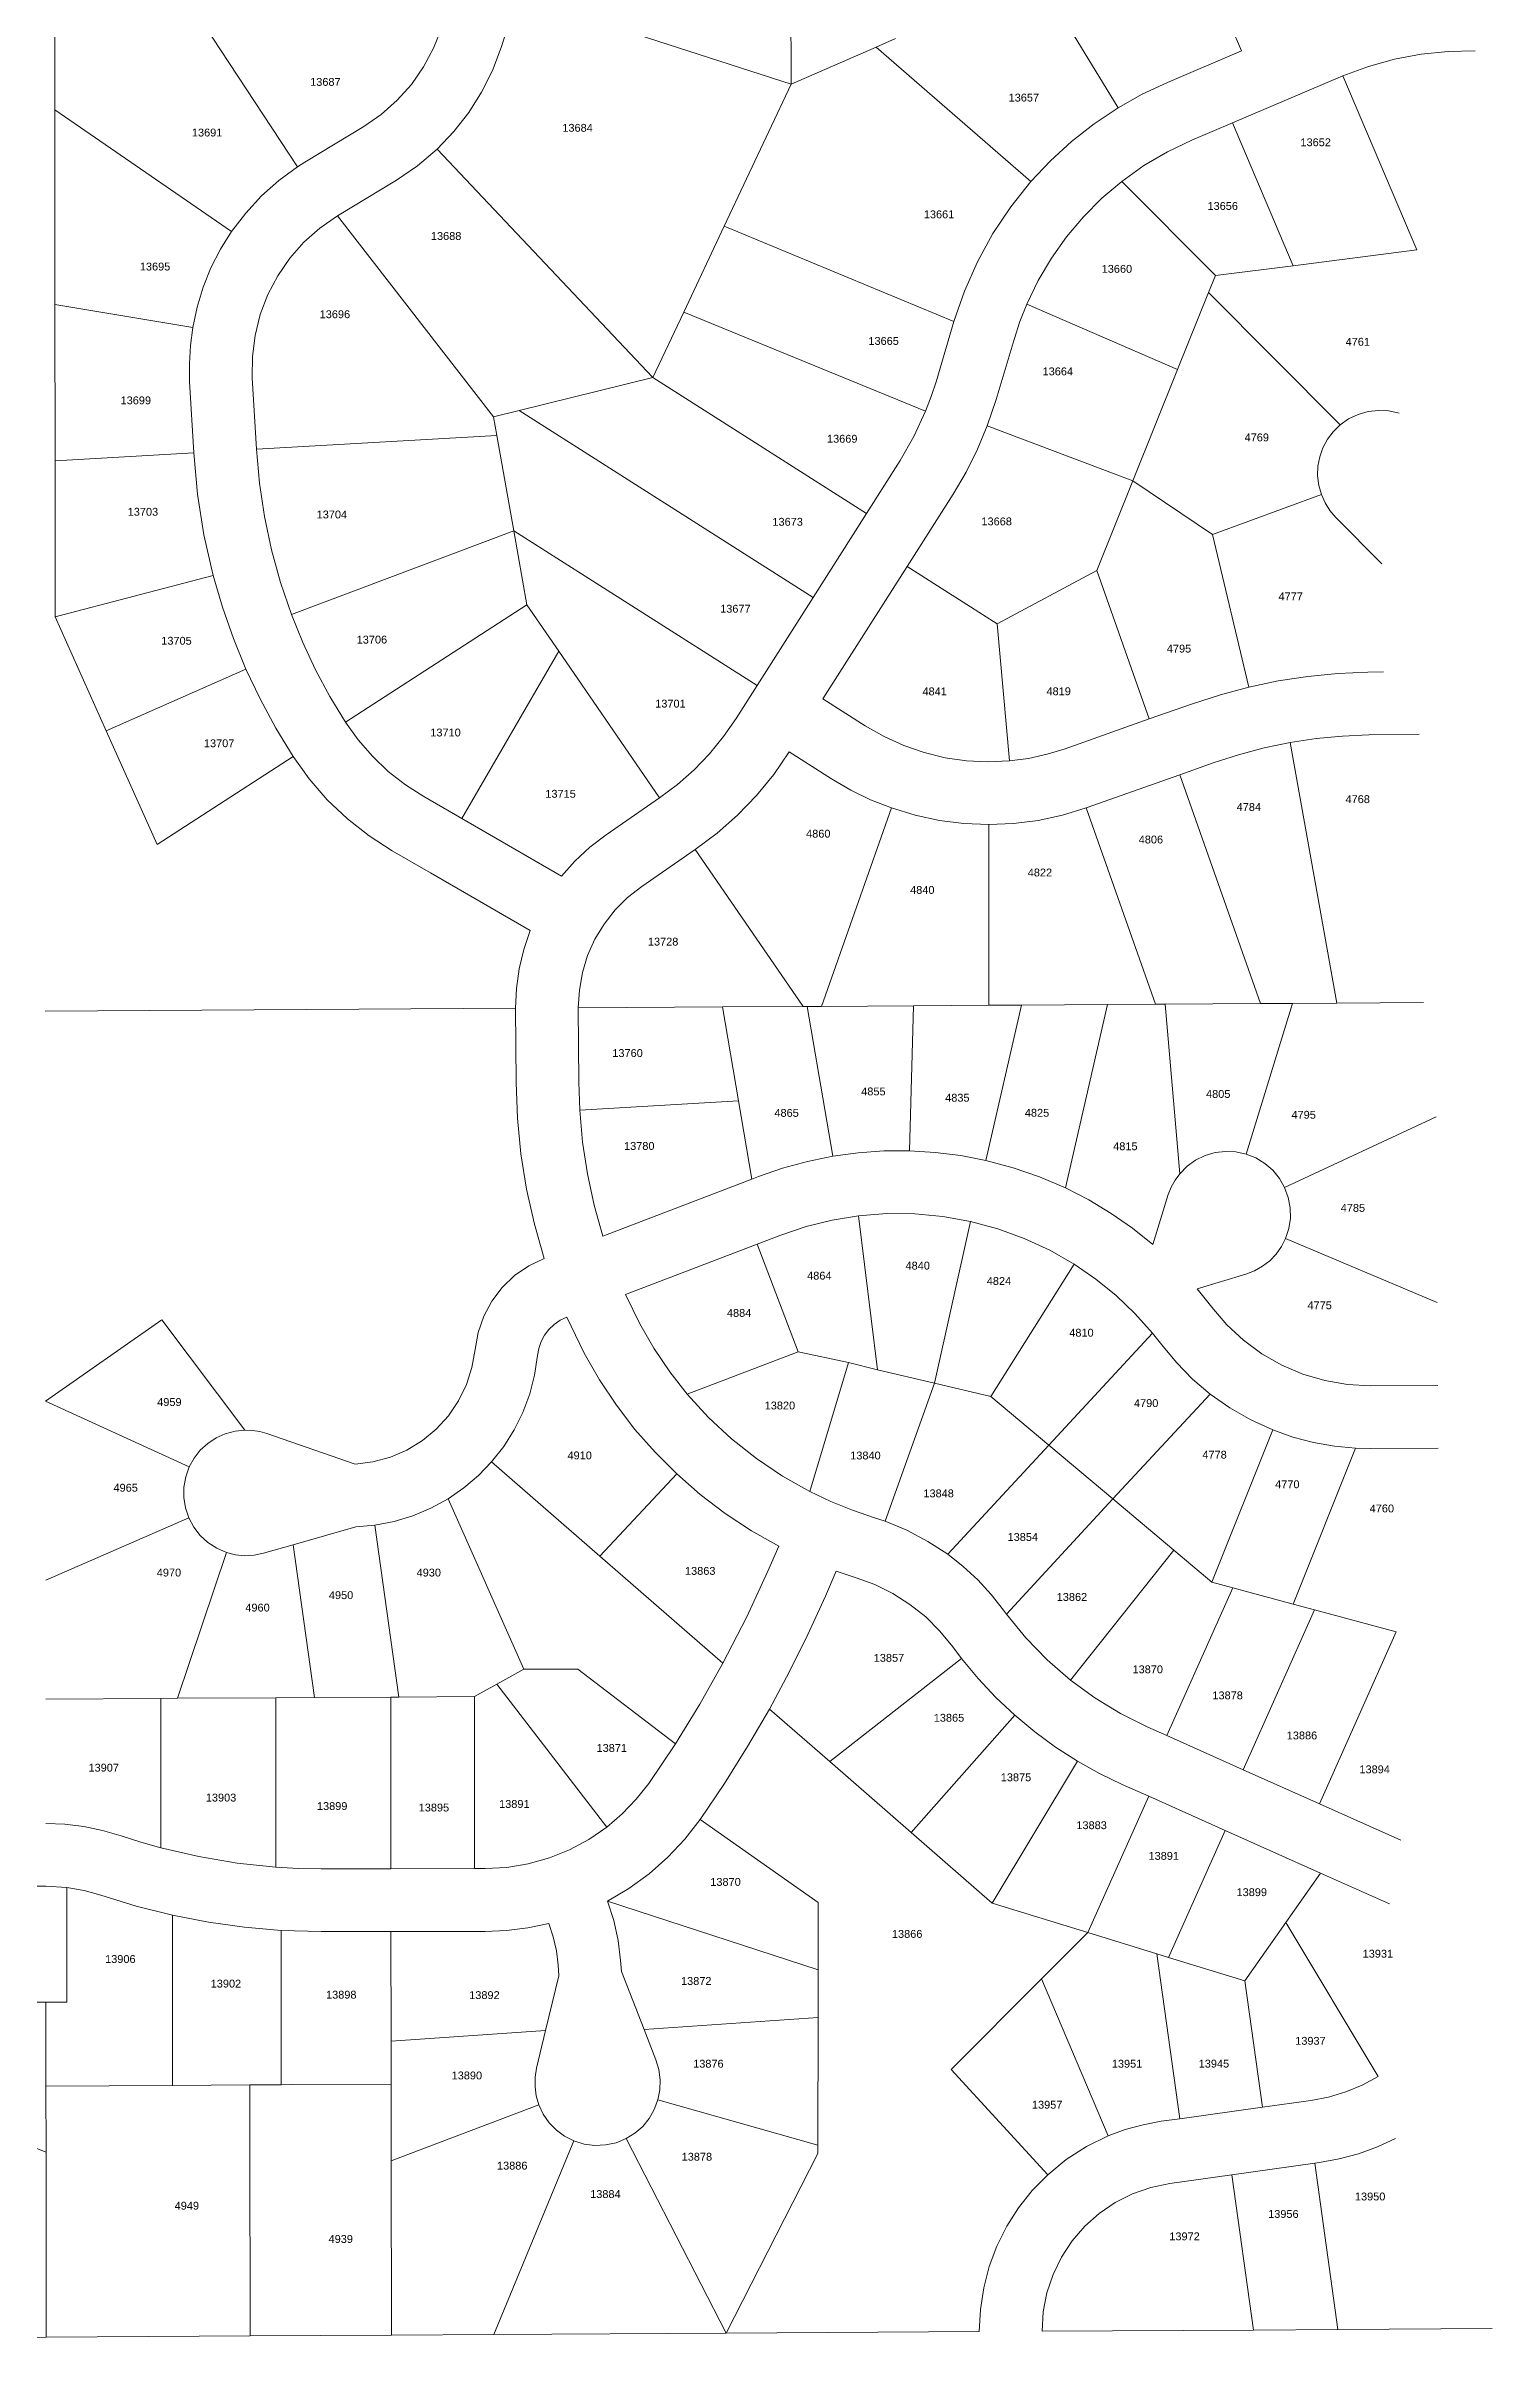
# Model space of a CAD drawing. Header units: feet. Extents: x 865220 to 2843432, y -2240498 to 970288.
# Drawn here: x 2841184 to 2842567, y 965873 to 968064 of the extents above; entities that cross this region are included whole.
import ezdxf
from ezdxf.enums import TextEntityAlignment as Align

# ---------------------------------------------------------------- set-up
doc = ezdxf.new("R2010")
doc.units = ezdxf.units.FT
doc.header["$LTSCALE"] = 0.015
doc.header["$MEASUREMENT"] = 0
doc.layers.add('Dakota County Addresses', color=7, linetype='Continuous')
doc.layers.add('Dakota County Parcels', color=7, linetype='Continuous')
doc.styles.add('Dimensions 100', font='arial.ttf')

# ---------------------------------------------------------------- blocks, each defined once
blk = doc.blocks.new('ACMAP_ANN_TEMPLATE_Dakota County Addresses')
at = {"layer": 'Dakota County Addresses', "style": 'Dimensions 100'}
blk.add_attdef('DakotaCountyAddress', text='', height=50, dxfattribs=at).set_placement((0, 0), align=Align.CENTER)

msp = doc.modelspace()

# ---------------------------------------------------------------- linework, layer by layer
at = {"layer": 'Dakota County Parcels', "lineweight": 5, "ltscale": 100}
for p, q in [((2841897, 968027.2), (2841895.4, 968273.3)), ((2841258.4, 968201.4), (2841424.8, 967948.2)), ((2841192.6, 968002.9), (2841192.5, 968152.7)), ((2842132.8, 968130.2), (2842209.6, 968004.8)), ((2841619.4, 968062.2), (2841635.4, 968111.7)), ((2841635.4, 968111.7), (2841897, 968027.2)), ((2841897, 968027.2), (2841978.2, 968062.7)), ((2841978.2, 968062.7), (2841996.7, 968070.8)), ((2841978.2, 968062.7), (2842126, 967934.1)), ((2842317.8, 968082.2), (2842327.5, 968059.1)), ((2842256.7, 968029), (2842327.5, 968059.1)), ((2841832.9, 967891.6), (2841897, 968027.2)), ((2842318.8, 967990.2), (2842424.6, 968035.2)), ((2842424.6, 968035.2), (2842495.3, 967868.9)), ((2841192.6, 968002.9), (2841361.7, 967886.5)), ((2841192.8, 967816.8), (2841192.6, 968002.9)), ((2841431.7, 967952.6), (2841488.2, 967986.8)), ((2842280.1, 967973.8), (2842318.8, 967990.2)), ((2842318.8, 967990.2), (2842377, 967853.5)), ((2841558.2, 967965.2), (2841764.5, 967746.8)), ((2841431.7, 967952.6), (2841424.8, 967948.2)), ((2841462.9, 967901.3), (2841519.3, 967935.5)), ((2842213.1, 967934.3), (2842302.6, 967844.3)), ((2841462.9, 967901.3), (2841612.3, 967709.3)), ((2841794.1, 967809.5), (2841832.9, 967891.6)), ((2841832.9, 967891.6), (2842052.5, 967800.4)), ((2842377, 967853.5), (2842495.3, 967868.9)), ((2842296, 967828), (2842302.6, 967844.3)), ((2842302.6, 967844.3), (2842377, 967853.5)), ((2842266.5, 967754.5), (2842296, 967828)), ((2842296, 967828), (2842421.9, 967701.5)), ((2841192.9, 967667.3), (2841192.8, 967816.8)), ((2841192.8, 967816.8), (2841324.5, 967794.6)), ((2841764.5, 967746.8), (2841794.1, 967809.5)), ((2841794.1, 967809.5), (2842025.4, 967714.6)), ((2842035.4, 967742.9), (2842052.5, 967800.4)), ((2842122.3, 967817), (2842266.5, 967754.5)), ((2842092.9, 967725.8), (2842110, 967783.3)), ((2841325.6, 967674.9), (2841321.6, 967743.2)), ((2841385.4, 967678.3), (2841381.5, 967746.6)), ((2841636.8, 967715.4), (2841764.5, 967746.8)), ((2841764.5, 967746.8), (2841968.8, 967616.9)), ((2842223.7, 967648), (2842266.5, 967754.5)), ((2841612.3, 967709.3), (2841636.8, 967715.4)), ((2841636.8, 967715.4), (2841917.9, 967536.7)), ((2842084.4, 967700.8), (2842092.9, 967725.8)), ((2841385.4, 967678.3), (2841615.4, 967691.5)), ((2841615.4, 967691.5), (2841612.3, 967709.3)), ((2841631.6, 967600.2), (2841615.4, 967691.5)), ((2842084.4, 967700.8), (2842223.7, 967648)), ((2841192.9, 967667.3), (2841325.6, 967674.9)), ((2841193, 967518.1), (2841192.9, 967667.3)), ((2841968.8, 967616.9), (2842001, 967667.6)), ((2842189.3, 967562.3), (2842223.7, 967648)), ((2842223.7, 967648), (2842299.9, 967596.9)), ((2842007.7, 967566.2), (2842051.7, 967635.4)), ((2842299.9, 967596.9), (2842404, 967634.9)), ((2841917.9, 967536.7), (2841968.8, 967616.9)), ((2842461.8, 967568.9), (2842417.7, 967613.2)), ((2841418.9, 967520.2), (2841631.6, 967600.2)), ((2841644.1, 967529.6), (2841631.6, 967600.2)), ((2841631.6, 967600.2), (2841864.3, 967452.4)), ((2842299.9, 967596.9), (2842334.6, 967451)), ((2841927.2, 967439.6), (2842007.7, 967566.2)), ((2842007.7, 967566.2), (2842093.8, 967511.5)), ((2842093.8, 967511.5), (2842189.3, 967562.3)), ((2842189.3, 967562.3), (2842239.4, 967420.5)), ((2841193, 967518.1), (2841344.1, 967557.7)), ((2841864.3, 967452.4), (2841917.9, 967536.7)), ((2841193, 967518.1), (2841241.8, 967409.2)), ((2841470.8, 967417.3), (2841644.1, 967529.6)), ((2841674.6, 967485.3), (2841644.1, 967529.6)), ((2842093.8, 967511.5), (2842105.7, 967380.4)), ((2841582, 967325.2), (2841674.6, 967485.3)), ((2841674.6, 967485.3), (2841771.1, 967345.1)), ((2841241.8, 967409.2), (2841375.4, 967468.2)), ((2841844.4, 967421.1), (2841864.3, 967452.4)), ((2842448.5, 967465.3), (2842463.5, 967465.5)), ((2841927.2, 967439.6), (2841967.7, 967413.8)), ((2842239.4, 967420.5), (2842280.6, 967435.1)), ((2841241.8, 967409.2), (2841290.4, 967300.4)), ((2842159, 967392.1), (2842239.4, 967420.5)), ((2842449.5, 967405.3), (2842497.4, 967406.1)), ((2841290.4, 967300.4), (2841420.5, 967384.7)), ((2841895.1, 967389), (2841935.6, 967363.2)), ((2842374, 967397.9), (2842418.8, 967148.9)), ((2842179, 967335.5), (2842268.6, 967367.2)), ((2842268.6, 967367.2), (2842300.6, 967378.5)), ((2842268.6, 967367.2), (2842345.8, 967148.4)), ((2841545.5, 967346.3), (2841582, 967325.2)), ((2841719.9, 967309.8), (2841771.1, 967345.1)), ((2841582, 967325.2), (2841677.2, 967270.1)), ((2841925.8, 967145.8), (2841992.7, 967335.5)), ((2842085.9, 967146.8), (2842085.8, 967319.5)), ((2842179, 967335.5), (2842245.3, 967147.8)), ((2841753.9, 967260.4), (2841805.1, 967295.7)), ((2841805.1, 967295.7), (2841908.4, 967145.7)), ((2841515.4, 967294.4), (2841551.9, 967273.3)), ((2841551.9, 967273.3), (2841647.1, 967218.2)), ((2841183.4, 967141.1), (2841633.3, 967143.9)), ((2841633.8, 967072.9), (2841633.3, 967143.9)), ((2841693.3, 967144.3), (2841831.1, 967145.2)), ((2841693.8, 967073.3), (2841693.3, 967144.3)), ((2841831.1, 967145.2), (2841908.4, 967145.7)), ((2841831.1, 967145.2), (2841846.4, 967055.6)), ((2841908.4, 967145.7), (2841912.2, 967145.7)), ((2841912.2, 967145.7), (2841925.8, 967145.8)), ((2841912.2, 967145.7), (2841936.6, 967002.5)), ((2841925.8, 967145.8), (2842014, 967146.3)), ((2842010.1, 967007.7), (2842014, 967146.3)), ((2842014, 967146.3), (2842085.9, 967146.8)), ((2842083.2, 966998.4), (2842117.2, 967147)), ((2842085.9, 967146.8), (2842117.2, 967147)), ((2842117.2, 967147), (2842199.4, 967147.5)), ((2842159.2, 966972.2), (2842199.4, 967147.5)), ((2842199.4, 967147.5), (2842245.3, 967147.8)), ((2842245.3, 967147.8), (2842254.5, 967147.9)), ((2842254.5, 967147.9), (2842345.8, 967148.4)), ((2842254.5, 967147.9), (2842268.5, 966985.8)), ((2842332.1, 967004.6), (2842376.2, 967148.6)), ((2842345.8, 967148.4), (2842376.2, 967148.6)), ((2842376.2, 967148.6), (2842418.8, 967148.9)), ((2842418.8, 967148.9), (2842501.7, 967149.4)), ((2841693.8, 967073.3), (2841694.7, 967046.5)), ((2841694.7, 967046.5), (2841846.4, 967055.6)), ((2841846.4, 967055.6), (2841859.1, 966980.7)), ((2842368.8, 966972.6), (2842513.7, 967040.3)), ((2841716.9, 966926.2), (2841859.1, 966980.7)), ((2841859.1, 966980.7), (2841865.5, 966983.1)), ((2841961.4, 966945.6), (2841979.4, 966798.2)), ((2842242.9, 966918.2), (2842257.4, 966965.8)), ((2841864.4, 966918.4), (2841886.9, 966927.1)), ((2842033.8, 966785.6), (2842068.5, 966940.2)), ((2842369.7, 966923.9), (2842514.8, 966862.6)), ((2841738.3, 966870.2), (2841864.4, 966918.4)), ((2841903.7, 966815.7), (2841864.4, 966918.4)), ((2842087.9, 966773), (2842167.6, 966899.3)), ((2842285.3, 966875.7), (2842331.8, 966889.8)), ((2841738.3, 966870.2), (2841752, 966842.4)), ((2842299.2, 966858.3), (2842285.3, 966875.7)), ((2841183.7, 966768.4), (2841295.1, 966846.2)), ((2841295.1, 966846.2), (2841374.5, 966740.6)), ((2841682.2, 966848.7), (2841699, 966814.2)), ((2841797.5, 966775.1), (2841903.7, 966815.7)), ((2841903.7, 966815.7), (2841951.8, 966805.3)), ((2842143.3, 966726.4), (2842242.4, 966833.4)), ((2842251.3, 966822.2), (2842242.4, 966833.4)), ((2841914.8, 966682), (2841951.8, 966805.3)), ((2841951.8, 966805.3), (2841979.4, 966798.2)), ((2841979.4, 966798.2), (2842033.8, 966785.6)), ((2841986.7, 966653.6), (2842033.8, 966785.6)), ((2842033.8, 966785.6), (2842087.9, 966773)), ((2842087.9, 966773), (2842143.3, 966726.4)), ((2842204.6, 966674.9), (2842297.5, 966775.2)), ((2842450.9, 966783.1), (2842515.2, 966783.5)), ((2841183.7, 966768.4), (2841321.2, 966705.6)), ((2841395.4, 966737.4), (2841479.8, 966708.2)), ((2842046.6, 966622), (2842143.3, 966726.4)), ((2842143.3, 966726.4), (2842204.6, 966674.9)), ((2842299.3, 966595.3), (2842357.5, 966740.9)), ((2841610.4, 966710.4), (2841713.9, 966620.2)), ((2842377.1, 966574.4), (2842436.7, 966723.5)), ((2842436.7, 966723.5), (2842451.3, 966723.1)), ((2842451.3, 966723.1), (2842515.5, 966723.6)), ((2841713.9, 966620.2), (2841787.4, 966698.8)), ((2841568.7, 966675), (2841641.1, 966512.2)), ((2842102.8, 966564.9), (2842204.6, 966674.9)), ((2842204.6, 966674.9), (2842262.9, 966626)), ((2841183.9, 966597.4), (2841320.7, 966656.8)), ((2841420.5, 966631.1), (2841480.5, 966648.2)), ((2841480.5, 966648.2), (2841498.7, 966649.8)), ((2841498.7, 966649.8), (2841521.6, 966485.6)), ((2841986.7, 966653.6), (2841976.5, 966657)), ((2841309.9, 966484.4), (2841356.7, 966623.8)), ((2841392.3, 966623), (2841420.5, 966631.1)), ((2841420.5, 966631.1), (2841440.9, 966485.2)), ((2841713.9, 966620.2), (2841831.6, 966517.8)), ((2841874.6, 966606), (2841885, 966629.9)), ((2842163.9, 966501.8), (2842262.9, 966626)), ((2842262.9, 966626), (2842299.3, 966595.3)), ((2841929.6, 966582.1), (2841940, 966605.9)), ((2841940, 966605.9), (2841958.9, 966599.6)), ((2842299.3, 966595.3), (2842319.2, 966590)), ((2842256.1, 966448.7), (2842319.2, 966590)), ((2842319.2, 966590), (2842377.1, 966574.4)), ((2842377.1, 966574.4), (2842397.4, 966568.9)), ((2842100, 966568.7), (2842102.8, 966564.9)), ((2842329.2, 966416.1), (2842397.4, 966568.9)), ((2842397.4, 966568.9), (2842475.6, 966547.9)), ((2842051.4, 966533.5), (2842059.8, 966522.3)), ((2842402.2, 966383.5), (2842475.6, 966547.9)), ((2841615.5, 966498), (2841641.1, 966512.2)), ((2841641.1, 966512.2), (2841692.9, 966512.1)), ((2841692.9, 966512.1), (2841786.1, 966440.9)), ((2841933.7, 966423.9), (2842059.8, 966522.3)), ((2841309.9, 966484.4), (2841403.9, 966484.9)), ((2841403.9, 966484.9), (2841440.9, 966485.2)), ((2841404, 966323), (2841403.9, 966484.9)), ((2841440.9, 966485.2), (2841513.9, 966485.6)), ((2841514.1, 966321.5), (2841513.9, 966485.6)), ((2841513.9, 966485.6), (2841521.6, 966485.6)), ((2841521.6, 966485.6), (2841593.9, 966486.1)), ((2841593.9, 966486.1), (2841615.5, 966498)), ((2841594.1, 966321.6), (2841593.9, 966486.1)), ((2841615.5, 966498), (2841720.5, 966361.2)), ((2841184, 966483.6), (2841293.9, 966484.3)), ((2841293.9, 966484.3), (2841309.9, 966484.4)), ((2841294, 966341.4), (2841293.9, 966484.3)), ((2841876, 966474.1), (2841933.7, 966423.9)), ((2842011.6, 966356), (2842110.7, 966468.2)), ((2841760.6, 966403), (2841786.1, 966440.9)), ((2842237.9, 966456.8), (2842256.1, 966448.7)), ((2842256.1, 966448.7), (2842329.2, 966416.1)), ((2841933.7, 966423.9), (2842011.6, 966356)), ((2842089.2, 966288.4), (2842170.6, 966424.3)), ((2842213.5, 966402), (2842238.9, 966390.7)), ((2842329.2, 966416.1), (2842402.2, 966383.5)), ((2842180.7, 966260.4), (2842238.9, 966390.7)), ((2842238.9, 966390.7), (2842311.9, 966358.1)), ((2842402.2, 966383.5), (2842479.8, 966348.8)), ((2841922.7, 966289.3), (2841809.7, 966368.6)), ((2842011.6, 966356), (2842089.2, 966288.4)), ((2842257.7, 966236.7), (2842311.9, 966358.1)), ((2842311.9, 966358.1), (2842403.2, 966317.3)), ((2841447.3, 966321.4), (2841514.1, 966321.5)), ((2841514.1, 966321.5), (2841594.1, 966321.6)), ((2841594.1, 966321.6), (2841604.1, 966321.6)), ((2842370, 966270), (2842403.2, 966317.3)), ((2842403.2, 966317.3), (2842469.1, 966287.9)), ((2841155.3, 966304.8), (2841184.1, 966304.9)), ((2841184.1, 966304.9), (2841204.1, 966303.6)), ((2841204.1, 966303.6), (2841204.2, 966193.9)), ((2841721.2, 966290.6), (2841922.6, 966224.9)), ((2841922.6, 966224.9), (2841922.7, 966289.3)), ((2842089.2, 966288.4), (2842180.7, 966260.4)), ((2841305.2, 966114.4), (2841305.1, 966277)), ((2842330.9, 966214.3), (2842370, 966270)), ((2842370, 966270), (2842458.3, 966122.7)), ((2841409.1, 966262.5), (2841447.3, 966261.4)), ((2841409.2, 966115), (2841409.1, 966262.5)), ((2841447.3, 966261.4), (2841514.1, 966261.5)), ((2841514.1, 966261.5), (2841604.2, 966261.6)), ((2841514.2, 966156.5), (2841514.1, 966261.5)), ((2842136.4, 966216.1), (2842180.7, 966260.4)), ((2842180.7, 966260.4), (2842246.5, 966240.2)), ((2841673.9, 966229.5), (2841674.6, 966219.2)), ((2841733.8, 966233.6), (2841734.5, 966223.3)), ((2841734.5, 966223.3), (2841756.2, 966167.9)), ((2841922.6, 966179.3), (2841922.6, 966224.9)), ((2842246.5, 966240.2), (2842268.5, 966082.5)), ((2842246.5, 966240.2), (2842257.7, 966236.7)), ((2842257.7, 966236.7), (2842330.9, 966214.3)), ((2841662, 966166.7), (2841674.6, 966219.2)), ((2842049.8, 966129.7), (2842136.4, 966216.1)), ((2842136.4, 966216.1), (2842199.9, 966066)), ((2842330.9, 966214.3), (2842347.8, 966093.6)), ((2841184.2, 966193.9), (2841204.2, 966193.9)), ((2841184.2, 966113.7), (2841184.2, 966193.9)), ((2841756.2, 966167.9), (2841922.6, 966179.3)), ((2841922.5, 966057.2), (2841922.6, 966179.3)), ((2841514.2, 966156.5), (2841662, 966166.7)), ((2841514.3, 966115.6), (2841514.2, 966156.5)), ((2841653.4, 966130.9), (2841662, 966166.7)), ((2841756.2, 966167.9), (2841767.6, 966138.8)), ((2841024.1, 966113.8), (2841184.3, 966050.6)), ((2841305.2, 966114.4), (2841184.2, 966113.7)), ((2841184.3, 966050.6), (2841184.2, 966113.7)), ((2841305.2, 966114.4), (2841379.2, 966114.8)), ((2841379.2, 966114.8), (2841409.2, 966115)), ((2841514.3, 966042.3), (2841514.3, 966115.6)), ((2842049.8, 966129.7), (2842142.2, 966028.9)), ((2841514.3, 966042.3), (2841655.6, 966095.7)), ((2841769.5, 966100.5), (2841922.5, 966057.2)), ((2842268.5, 966082.5), (2842347.8, 966093.6)), ((2842347.8, 966093.6), (2842393.9, 966100)), ((2842250.7, 966080), (2842268.5, 966082.5)), ((2841184.5, 965873.7), (2841184.3, 966050.6)), ((2841612.6, 965876.2), (2841688.9, 966061.4)), ((2841739.2, 966063.5), (2841834.7, 965877.5)), ((2841834.7, 965877.5), (2841922.5, 966049.4)), ((2841922.5, 966049.4), (2841922.5, 966057.2)), ((2841514.5, 965875.7), (2841514.3, 966042.3)), ((2842259, 966020.6), (2842318.4, 966028.9)), ((2842318.4, 966028.9), (2842397.7, 966040)), ((2842318.4, 966028.9), (2842339.1, 965880.5)), ((2842397.7, 966040), (2842402.2, 966040.6)), ((2842397.7, 966040), (2842419.8, 965881)), ((2841028.2, 965872.7), (2841184.5, 965873.7)), ((2841184.5, 965873.7), (2841379.4, 965874.9)), ((2841379.4, 965874.9), (2841514.5, 965875.7)), ((2841514.5, 965875.7), (2841612.6, 965876.2)), ((2841612.6, 965876.2), (2841834.7, 965877.5)), ((2841834.7, 965877.5), (2842076.8, 965879)), ((2842136.8, 965879.3), (2842339.1, 965880.5)), ((2842339.1, 965880.5), (2842419.8, 965881)), ((2842419.8, 965881), (2842567.3, 965881.9))]:
    msp.add_line(p, q, dxfattribs=at)
for points in [[(2841488.2, 967986.8), (2841504.9, 967998.4), (2841520.2, 968011.9), (2841533.7, 968027.1), (2841545.3, 968043.7), (2841554.9, 968061.7), (2841562.3, 968080.6)], [(2841558.2, 967965.2), (2841574.2, 967981.9), (2841588.5, 968000.2), (2841600.8, 968019.8), (2841611.2, 968040.5), (2841619.4, 968062.2)], [(2842551.1, 968059), (2842525.2, 968058.6), (2842499.4, 968056.1), (2842473.9, 968051.3), (2842448.9, 968044.3), (2842424.6, 968035.2)], [(2842256.7, 968029), (2842232.7, 968017.8), (2842209.6, 968004.8)], [(2842209.6, 968004.8), (2842186.7, 967989.5), (2842165.1, 967972.6), (2842144.8, 967954.1), (2842126, 967934.1)], [(2841519.3, 967935.5), (2841539.5, 967949.3), (2841558.2, 967965.2)], [(2842280.1, 967973.8), (2842256.7, 967962.6), (2842234.3, 967949.4), (2842213.1, 967934.3)], [(2841424.8, 967948.2), (2841406.8, 967935.1), (2841390.2, 967920.4), (2841375.2, 967904.1), (2841361.7, 967886.5)], [(2842126, 967934.1), (2842106.8, 967910), (2842089.8, 967884.5), (2842075, 967857.5), (2842062.5, 967829.5), (2842052.5, 967800.4)], [(2842213.1, 967934.3), (2842194.1, 967918.2), (2842176.4, 967900.5), (2842160.3, 967881.4), (2842145.9, 967861), (2842133.2, 967839.5), (2842122.3, 967817)], [(2841462.9, 967901.3), (2841446.1, 967889.7), (2841430.9, 967876.2), (2841417.3, 967860.9), (2841405.8, 967844.1), (2841396.3, 967826.1), (2841389, 967807), (2841384.1, 967787.2), (2841381.6, 967767), (2841381.5, 967746.6)], [(2841361.7, 967886.5), (2841351.1, 967869.5), (2841342, 967851.7), (2841334.5, 967833.2), (2841328.7, 967814.1), (2841324.5, 967794.6)], [(2842122.3, 967817), (2842115.6, 967800.3), (2842110, 967783.3)], [(2841324.5, 967794.6), (2841322.3, 967777.5), (2841321.3, 967760.4), (2841321.6, 967743.2)], [(2842025.4, 967714.6), (2842030.7, 967728.6), (2842035.4, 967742.9)], [(2842001, 967667.6), (2842014.3, 967690.5), (2842025.4, 967714.6)], [(2842478.3, 967712.7), (2842468.5, 967714.9), (2842458.6, 967715.4), (2842448.7, 967714.3), (2842439.1, 967711.6), (2842430, 967707.3), (2842421.9, 967701.5)], [(2842051.7, 967635.4), (2842064.1, 967656.4), (2842075, 967678.3), (2842084.4, 967700.8)], [(2842421.9, 967701.5), (2842415.3, 967695.1), (2842409.8, 967687.8), (2842405.4, 967679.7), (2842402.4, 967671), (2842400.7, 967662), (2842400.4, 967652.8), (2842401.5, 967643.7), (2842404, 967634.9)], [(2841325.6, 967674.9), (2841329.1, 967635.5), (2841335.3, 967596.4), (2841344.1, 967557.7)], [(2841385.4, 967678.3), (2841388.3, 967646), (2841393.1, 967613.9), (2841399.8, 967582.2), (2841408.4, 967550.9), (2841418.9, 967520.2)], [(2842404, 967634.9), (2842407.5, 967627), (2842412.1, 967619.8), (2842417.7, 967613.2)], [(2841344.1, 967557.7), (2841352.9, 967527.4), (2841363.4, 967497.5), (2841375.4, 967468.2)], [(2841418.9, 967520.2), (2841429.8, 967493.5), (2841442.1, 967467.4), (2841455.8, 967442), (2841470.8, 967417.3)], [(2841375.4, 967468.2), (2841388.9, 967439.6), (2841404, 967411.7), (2841420.5, 967384.7)], [(2842334.6, 967451), (2842307.4, 967443.7), (2842280.6, 967435.1)], [(2842448.5, 967465.3), (2842419.7, 967464), (2842391.1, 967461.2), (2842362.7, 967456.9), (2842334.6, 967451)], [(2841470.8, 967417.3), (2841482.9, 967400.4), (2841496.6, 967384.8), (2841511.6, 967370.4), (2841528, 967357.6), (2841545.5, 967346.3)], [(2841771.1, 967345.1), (2841788.1, 967357.9), (2841804.1, 967371.9), (2841818.8, 967387.2), (2841832.3, 967403.7), (2841844.4, 967421.1)], [(2841967.7, 967413.8), (2841985.7, 967403.6), (2842004.5, 967395.1), (2842024, 967388.4), (2842044, 967383.5), (2842064.5, 967380.6), (2842085.1, 967379.5), (2842105.7, 967380.4)], [(2842449.5, 967405.3), (2842424.2, 967404.2), (2842399, 967401.7), (2842374, 967397.9)], [(2841420.5, 967384.7), (2841435.9, 967363.2), (2841453.2, 967343.3), (2841472.4, 967325.1), (2841493.2, 967308.7), (2841515.4, 967294.4)], [(2841805.1, 967295.7), (2841826, 967311.3), (2841845.6, 967328.6), (2841863.7, 967347.4), (2841880.2, 967367.5), (2841895.1, 967389)], [(2842105.7, 967380.4), (2842123.8, 967382.8), (2842141.6, 967386.7), (2842159, 967392.1)], [(2842374, 967397.9), (2842349.2, 967392.8), (2842324.7, 967386.3), (2842300.6, 967378.5)], [(2841935.6, 967363.2), (2841953.9, 967352.5), (2841972.9, 967343.3), (2841992.7, 967335.5)], [(2841992.7, 967335.5), (2842015.4, 967328.5), (2842038.6, 967323.5), (2842062.1, 967320.5), (2842085.8, 967319.5)], [(2842085.8, 967319.5), (2842109.6, 967320.6), (2842133.1, 967323.6), (2842156.3, 967328.6), (2842179, 967335.5)], [(2841719.9, 967309.8), (2841704.4, 967298), (2841690.1, 967284.7), (2841677.2, 967270.1)], [(2841753.9, 967260.4), (2841740.5, 967249.9), (2841728.4, 967237.9), (2841718, 967224.5), (2841709.2, 967209.9), (2841702.2, 967194.3), (2841697.2, 967178.1), (2841694.3, 967161.3), (2841693.3, 967144.3)], [(2841647.1, 967218.2), (2841641.1, 967200.2), (2841636.7, 967181.7), (2841634.1, 967162.9), (2841633.3, 967143.9)], [(2841633.8, 967072.9), (2841635, 967038.8), (2841638.4, 967004.7), (2841643.8, 966971), (2841651.3, 966937.6), (2841660.8, 966904.7)], [(2841694.7, 967046.5), (2841697.4, 967015.9), (2841702.1, 966985.7), (2841708.6, 966955.7), (2841716.9, 966926.2)], [(2841936.6, 967002.5), (2841912.4, 966997.6), (2841888.7, 966991.1), (2841865.5, 966983.1)], [(2842010.1, 967007.7), (2841985.5, 967007.6), (2841960.9, 967005.9), (2841936.6, 967002.5)], [(2842083.2, 966998.4), (2842059, 967003.1), (2842034.6, 967006.2), (2842010.1, 967007.7)], [(2842159.2, 966972.2), (2842134.5, 966982.7), (2842109.2, 966991.5), (2842083.2, 966998.4)], [(2842332.1, 967004.6), (2842322.3, 967006.7), (2842312.3, 967007.2), (2842302.3, 967006), (2842292.7, 967003.2), (2842283.7, 966998.8), (2842275.6, 966992.9), (2842268.5, 966985.8)], [(2842368.8, 966972.6), (2842363.8, 966981.3), (2842357.5, 966989.1), (2842349.9, 966995.6), (2842341.4, 967000.9), (2842332.1, 967004.6)], [(2842242.9, 966918.2), (2842223.4, 966933.7), (2842202.9, 966947.9), (2842181.5, 966960.8), (2842159.2, 966972.2)], [(2842268.5, 966985.8), (2842264, 966979.7), (2842260.3, 966973), (2842257.4, 966965.8)], [(2842369.7, 966923.9), (2842372.8, 966933.4), (2842374.3, 966943.3), (2842374.1, 966953.3), (2842372.3, 966963.2), (2842368.8, 966972.6)], [(2841961.4, 966945.6), (2841936.1, 966941.4), (2841911.2, 966935.2), (2841886.9, 966927.1)], [(2842068.5, 966940.2), (2842042, 966945), (2842015.2, 966947.5), (2841988.3, 966947.7), (2841961.4, 966945.6)], [(2842167.6, 966899.3), (2842144.2, 966912.7), (2842119.8, 966924), (2842094.5, 966933.2), (2842068.5, 966940.2)], [(2842331.8, 966889.8), (2842340, 966893), (2842347.7, 966897.3), (2842354.6, 966902.6), (2842360.6, 966909), (2842365.7, 966916.1), (2842369.7, 966923.9)], [(2841660.8, 966904.7), (2841645.9, 966897.7), (2841632.4, 966888.4), (2841620.5, 966877), (2841610.5, 966863.9), (2841602.8, 966849.5), (2841597.4, 966834), (2841594.5, 966817.8)], [(2842242.4, 966833.4), (2842225.7, 966852.1), (2842207.6, 966869.3), (2842188.2, 966885.1), (2842167.6, 966899.3)], [(2842299.2, 966858.3), (2842313.4, 966841.5), (2842329.4, 966826.6), (2842347.1, 966813.6), (2842366.1, 966802.7), (2842386.3, 966794.1), (2842407.4, 966788), (2842429, 966784.3), (2842450.9, 966783.1)], [(2841682.2, 966848.7), (2841675.9, 966845.7), (2841670.2, 966841.8), (2841665.2, 966837), (2841661, 966831.5), (2841657.7, 966825.4), (2841655.4, 966818.8), (2841654.2, 966812)], [(2841752, 966842.4), (2841765.6, 966818.9), (2841780.8, 966796.4), (2841797.5, 966775.1)], [(2841479.8, 966708.2), (2841496.9, 966710.3), (2841513.6, 966714.8), (2841529.4, 966721.7), (2841544.2, 966730.7), (2841557.5, 966741.7), (2841569.1, 966754.5), (2841578.8, 966768.8), (2841586.3, 966784.3), (2841591.6, 966800.7), (2841594.5, 966817.8)], [(2841699, 966814.2), (2841713.5, 966788.9), (2841729.7, 966764.6), (2841747.5, 966741.4), (2841766.7, 966719.5), (2841787.4, 966698.8)], [(2842251.3, 966822.2), (2842265.3, 966805.2), (2842280.8, 966789.5), (2842297.5, 966775.2)], [(2841610.4, 966710.4), (2841622, 966725.1), (2841632, 966740.9), (2841640.2, 966757.7), (2841646.8, 966775.3), (2841651.4, 966793.4), (2841654.2, 966812)], [(2841797.5, 966775.1), (2841817.9, 966752.9), (2841839.9, 966732.3), (2841863.6, 966713.6), (2841888.6, 966696.7), (2841914.8, 966682)], [(2842297.5, 966775.2), (2842316.4, 966761.9), (2842336.5, 966750.5), (2842357.5, 966740.9)], [(2841374.5, 966740.6), (2841365, 966739.7), (2841355.7, 966737.2), (2841346.9, 966733.3), (2841338.9, 966728), (2841331.8, 966721.5), (2841325.9, 966714), (2841321.2, 966705.6)], [(2841395.4, 966737.4), (2841388.6, 966739.3), (2841381.6, 966740.4), (2841374.5, 966740.6)], [(2842357.5, 966740.9), (2842376.7, 966734.1), (2842396.4, 966728.9), (2842416.4, 966725.4), (2842436.7, 966723.5)], [(2841321.2, 966705.6), (2841317.8, 966696.2), (2841316, 966686.3), (2841315.9, 966676.2), (2841317.5, 966666.3), (2841320.7, 966656.8)], [(2841568.7, 966675), (2841583.8, 966685.4), (2841597.7, 966697.2), (2841610.4, 966710.4)], [(2841787.4, 966698.8), (2841810, 966679.1), (2841833.8, 966661), (2841858.9, 966644.6), (2841885, 966629.9)], [(2841914.8, 966682), (2841934.9, 966672.4), (2841955.5, 966664.1), (2841976.5, 966657)], [(2841498.7, 966649.8), (2841517.1, 966653.4), (2841535, 966658.8), (2841552.3, 966666), (2841568.7, 966675)], [(2841320.7, 966656.8), (2841325.5, 966648), (2841331.6, 966640), (2841339, 966633.2), (2841347.5, 966627.8), (2841356.7, 966623.8)], [(2842046.6, 966622), (2842027.7, 966634.4), (2842007.6, 966645), (2841986.7, 966653.6)], [(2841356.7, 966623.8), (2841365.4, 966621.6), (2841374.4, 966620.7), (2841383.4, 966621.2), (2841392.3, 966623)], [(2842100, 966568.7), (2842088.2, 966583.6), (2842075.4, 966597.5), (2842061.5, 966610.3), (2842046.6, 966622)], [(2841831.6, 966517.8), (2841854, 966561.5), (2841874.6, 966606)], [(2842051.4, 966533.5), (2842039.2, 966548.5), (2842025.6, 966562.1), (2842010.5, 966574.1), (2841994.2, 966584.4), (2841977, 966593), (2841958.9, 966599.6)], [(2841876, 966474.1), (2841895, 966509.5), (2841912.9, 966545.5), (2841929.6, 966582.1)], [(2842102.8, 966564.9), (2842121.3, 966542.2), (2842141.7, 966521.1), (2842163.9, 966501.8)], [(2841786.1, 966440.9), (2841809.6, 966478.9), (2841831.6, 966517.8)], [(2842059.8, 966522.3), (2842075.7, 966503.2), (2842092.7, 966485.1), (2842110.7, 966468.2)], [(2842163.9, 966501.8), (2842187.3, 966484.7), (2842212, 966469.7), (2842237.9, 966456.8)], [(2841809.7, 966368.6), (2841833, 966403), (2841855.1, 966438.2), (2841876, 966474.1)], [(2842110.7, 966468.2), (2842129.8, 966452.3), (2842149.8, 966437.7), (2842170.6, 966424.3)], [(2842170.6, 966424.3), (2842191.7, 966412.5), (2842213.5, 966402)], [(2841720.5, 966361.2), (2841735.3, 966373.8), (2841748.7, 966387.8), (2841760.6, 966403)], [(2841184, 966364.8), (2841202.3, 966364.1), (2841220.5, 966361.9), (2841238.4, 966358.1), (2841256, 966353)], [(2841604.1, 966321.6), (2841625, 966322.7), (2841645.5, 966326.1), (2841665.6, 966331.8), (2841685, 966339.6), (2841703.3, 966349.4), (2841720.5, 966361.2)], [(2841721.2, 966290.6), (2841741.7, 966302.7), (2841761, 966316.7), (2841778.9, 966332.4), (2841795.2, 966349.8), (2841809.7, 966368.6)], [(2841256, 966353), (2841274.9, 966346.9), (2841294, 966341.4)], [(2841294, 966341.4), (2841330.3, 966333), (2841367, 966326.8), (2841404, 966323)], [(2841404, 966323), (2841425.6, 966321.8), (2841447.3, 966321.4)], [(2841204.1, 966303.6), (2841220.6, 966300.7), (2841236.7, 966296.2)], [(2841236.7, 966296.2), (2841270.6, 966285.6), (2841305.1, 966277)], [(2841733.8, 966233.6), (2841731.5, 966253), (2841727.3, 966272), (2841721.2, 966290.6)], [(2841305.1, 966277), (2841339.5, 966270.3), (2841374.2, 966265.5), (2841409.1, 966262.5)], [(2841604.2, 966261.6), (2841624.7, 966262.4), (2841645.1, 966265), (2841665.2, 966269.1)], [(2841673.9, 966229.5), (2841672.3, 966243), (2841669.4, 966256.2), (2841665.2, 966269.1)], [(2841013.4, 966193.7), (2841174.2, 966193.9), (2841184.2, 966193.9)], [(2841769.5, 966100.5), (2841771.4, 966110.1), (2841771.7, 966119.8), (2841770.4, 966129.5), (2841767.6, 966138.8)], [(2841379.2, 966114.8), (2841379.3, 966064.8), (2841379.4, 965874.9)], [(2841409.2, 966115), (2841419.2, 966115.1), (2841514.3, 966115.6)], [(2841653.4, 966130.9), (2841652, 966122.1), (2841651.9, 966113.1), (2841653.1, 966104.3), (2841655.6, 966095.7)], [(2842393.9, 966100), (2842410.8, 966103.2), (2842427.3, 966108.1), (2842443.1, 966114.7), (2842458.3, 966122.7)], [(2841655.6, 966095.7), (2841659.8, 966086.8), (2841665.4, 966078.7), (2841672.3, 966071.7), (2841680.2, 966065.9), (2841688.9, 966061.4)], [(2841739.2, 966063.5), (2841747.5, 966068.7), (2841754.9, 966075.2), (2841761.1, 966082.8), (2841766, 966091.3), (2841769.5, 966100.5)], [(2842250.7, 966080), (2842233.4, 966076.8), (2842216.4, 966072.1), (2842199.9, 966066)], [(2841688.9, 966061.4), (2841698.8, 966058.3), (2841709.1, 966056.9), (2841719.4, 966057.4), (2841729.6, 966059.6), (2841739.2, 966063.5)], [(2842199.9, 966066), (2842179.3, 966055.8), (2842160, 966043.4), (2842142.2, 966028.9)], [(2842402.2, 966040.6), (2842421.1, 966044), (2842439.6, 966049), (2842457.6, 966055.5), (2842475, 966063.5)], [(2842142.2, 966028.9), (2842127.5, 966013.9), (2842114.4, 965997.4), (2842103.1, 965979.7), (2842093.7, 965960.8), (2842086.3, 965941.2), (2842081, 965920.8), (2842077.8, 965900), (2842076.8, 965879)], [(2842259, 966020.6), (2842240.9, 966016.8), (2842223.4, 966010.8), (2842206.8, 966002.4), (2842191.5, 965992), (2842177.7, 965979.7), (2842165.6, 965965.7), (2842155.4, 965950.3), (2842147.3, 965933.6), (2842141.4, 965916), (2842137.9, 965897.8), (2842136.8, 965879.3)]]:
    msp.add_lwpolyline(points, dxfattribs=at)

# ---------------------------------------------------------------- block references
at = {"layer": 'Dakota County Addresses', "lineweight": 5, "ltscale": 100, "xscale": 0.15, "yscale": 0.15, "zscale": 0.15}
for p, values in [((2841451.4, 968025.7), {'DakotaCountyAddress': '13687'}), ((2842119.4, 968010.7), {'DakotaCountyAddress': '13657'}), ((2841338.3, 967977.3), {'DakotaCountyAddress': '13691'}), ((2841692.6, 967981.8), {'DakotaCountyAddress': '13684'}), ((2842398.5, 967968), {'DakotaCountyAddress': '13652'}), ((2842309.6, 967907.1), {'DakotaCountyAddress': '13656'}), ((2842038.3, 967899.1), {'DakotaCountyAddress': '13661'}), ((2841566.9, 967878.4), {'DakotaCountyAddress': '13688'}), ((2841288.5, 967849.2), {'DakotaCountyAddress': '13695'}), ((2842208.4, 967847), {'DakotaCountyAddress': '13660'}), ((2841460.5, 967803.6), {'DakotaCountyAddress': '13696'}), ((2841985.3, 967778.1), {'DakotaCountyAddress': '13665'}), ((2842438.8, 967777.3), {'DakotaCountyAddress': '4761'}), ((2842151.9, 967749), {'DakotaCountyAddress': '13664'}), ((2841270.1, 967721.3), {'DakotaCountyAddress': '13699'}), ((2841945.7, 967684.6), {'DakotaCountyAddress': '13669'}), ((2842342.2, 967685.9), {'DakotaCountyAddress': '4769'}), ((2841276.9, 967614.8), {'DakotaCountyAddress': '13703'}), ((2841457.6, 967612.2), {'DakotaCountyAddress': '13704'}), ((2841893.5, 967605.2), {'DakotaCountyAddress': '13673'}), ((2842093.4, 967605.6), {'DakotaCountyAddress': '13668'}), ((2842374.6, 967533.9), {'DakotaCountyAddress': '4777'}), ((2841843.5, 967522.1), {'DakotaCountyAddress': '13677'}), ((2841309, 967491.5), {'DakotaCountyAddress': '13705'}), ((2841495.9, 967492.6), {'DakotaCountyAddress': '13706'}), ((2842267.8, 967484), {'DakotaCountyAddress': '4795'}), ((2842034.1, 967443.1), {'DakotaCountyAddress': '4841'}), ((2842152.7, 967443.2), {'DakotaCountyAddress': '4819'}), ((2841781.4, 967431.4), {'DakotaCountyAddress': '13701'}), ((2841566.3, 967403.8), {'DakotaCountyAddress': '13710'}), ((2841349.8, 967393.5), {'DakotaCountyAddress': '13707'}), ((2841676.3, 967345.2), {'DakotaCountyAddress': '13715'}), ((2842334.6, 967332.6), {'DakotaCountyAddress': '4784'}), ((2842438.7, 967340.1), {'DakotaCountyAddress': '4768'}), ((2841922.8, 967307.1), {'DakotaCountyAddress': '4860'}), ((2842240.9, 967301.5), {'DakotaCountyAddress': '4806'}), ((2842134.8, 967270), {'DakotaCountyAddress': '4822'}), ((2842022.3, 967253.3), {'DakotaCountyAddress': '4840'}), ((2841774.4, 967203.9), {'DakotaCountyAddress': '13728'}), ((2841740.4, 967097.4), {'DakotaCountyAddress': '13760'}), ((2841975.5, 967060.7), {'DakotaCountyAddress': '4855'}), ((2842055.8, 967054.7), {'DakotaCountyAddress': '4835'}), ((2842305.3, 967058.3), {'DakotaCountyAddress': '4805'}), ((2841892.5, 967040.2), {'DakotaCountyAddress': '4865'}), ((2842132, 967040.3), {'DakotaCountyAddress': '4825'}), ((2842387, 967038.4), {'DakotaCountyAddress': '4795'}), ((2841751.6, 967008.6), {'DakotaCountyAddress': '13780'}), ((2842216.5, 967008.3), {'DakotaCountyAddress': '4815'}), ((2842434.1, 966949.4), {'DakotaCountyAddress': '4785'}), ((2842017.9, 966894.2), {'DakotaCountyAddress': '4840'}), ((2841923.8, 966884.6), {'DakotaCountyAddress': '4864'}), ((2842095.6, 966879.5), {'DakotaCountyAddress': '4824'}), ((2842402.3, 966856.3), {'DakotaCountyAddress': '4775'}), ((2841847.1, 966849), {'DakotaCountyAddress': '4884'}), ((2842174.5, 966830.1), {'DakotaCountyAddress': '4810'}), ((2841302.2, 966763.8), {'DakotaCountyAddress': '4959'}), ((2842236.4, 966762.8), {'DakotaCountyAddress': '4790'}), ((2841886.1, 966760.5), {'DakotaCountyAddress': '13820'}), ((2841694.6, 966712.8), {'DakotaCountyAddress': '4910'}), ((2841967.9, 966712.7), {'DakotaCountyAddress': '13840'}), ((2842301.8, 966713.5), {'DakotaCountyAddress': '4778'}), ((2841260.4, 966681.9), {'DakotaCountyAddress': '4965'}), ((2842037.9, 966676.5), {'DakotaCountyAddress': '13848'}), ((2842371.4, 966685.2), {'DakotaCountyAddress': '4770'}), ((2842461.8, 966662.1), {'DakotaCountyAddress': '4760'}), ((2842118.4, 966634.8), {'DakotaCountyAddress': '13854'}), ((2841301.8, 966600.8), {'DakotaCountyAddress': '4970'}), ((2841550.3, 966600.8), {'DakotaCountyAddress': '4930'}), ((2841809.9, 966602.4), {'DakotaCountyAddress': '13863'}), ((2841386.5, 966567.3), {'DakotaCountyAddress': '4960'}), ((2841466.4, 966579.2), {'DakotaCountyAddress': '4950'}), ((2842165.4, 966577.5), {'DakotaCountyAddress': '13862'}), ((2841990.4, 966519.3), {'DakotaCountyAddress': '13857'}), ((2842237.9, 966508.3), {'DakotaCountyAddress': '13870'}), ((2842314.3, 966483.4), {'DakotaCountyAddress': '13878'}), ((2842047.8, 966462), {'DakotaCountyAddress': '13865'}), ((2842385.4, 966445.1), {'DakotaCountyAddress': '13886'}), ((2841239.4, 966414.3), {'DakotaCountyAddress': '13907'}), ((2841725.3, 966433.1), {'DakotaCountyAddress': '13871'}), ((2842454.9, 966412.7), {'DakotaCountyAddress': '13894'}), ((2842111.9, 966405.1), {'DakotaCountyAddress': '13875'}), ((2841351.6, 966385.7), {'DakotaCountyAddress': '13903'}), ((2841457.9, 966377.6), {'DakotaCountyAddress': '13899'}), ((2841555.2, 966376.2), {'DakotaCountyAddress': '13895'}), ((2841632.1, 966379.6), {'DakotaCountyAddress': '13891'}), ((2842184.2, 966359.3), {'DakotaCountyAddress': '13883'}), ((2842253.2, 966330), {'DakotaCountyAddress': '13891'}), ((2841834.1, 966305.1), {'DakotaCountyAddress': '13870'}), ((2842337.4, 966295.3), {'DakotaCountyAddress': '13899'}), ((2842007.8, 966255.4), {'DakotaCountyAddress': '13866'}), ((2842458, 966236.5), {'DakotaCountyAddress': '13931'}), ((2841255.3, 966231.4), {'DakotaCountyAddress': '13906'}), ((2841356.3, 966207.9), {'DakotaCountyAddress': '13902'}), ((2841466.6, 966197.3), {'DakotaCountyAddress': '13898'}), ((2841603.5, 966196.9), {'DakotaCountyAddress': '13892'}), ((2841806.1, 966210.4), {'DakotaCountyAddress': '13872'}), ((2842393.5, 966153.2), {'DakotaCountyAddress': '13937'}), ((2841817.7, 966131.3), {'DakotaCountyAddress': '13876'}), ((2842218.1, 966131.3), {'DakotaCountyAddress': '13951'}), ((2842301.2, 966131.4), {'DakotaCountyAddress': '13945'}), ((2841586.7, 966120.1), {'DakotaCountyAddress': '13890'}), ((2842141.7, 966092.1), {'DakotaCountyAddress': '13957'}), ((2841806.7, 966042.4), {'DakotaCountyAddress': '13878'}), ((2841630.1, 966033.9), {'DakotaCountyAddress': '13886'}), ((2841318.9, 965995.6), {'DakotaCountyAddress': '4949'}), ((2841719.2, 966006.7), {'DakotaCountyAddress': '13884'}), ((2842450.6, 966004.4), {'DakotaCountyAddress': '13950'}), ((2842367.6, 965987.7), {'DakotaCountyAddress': '13956'}), ((2841466.1, 965963.8), {'DakotaCountyAddress': '4939'}), ((2842273.1, 965966.3), {'DakotaCountyAddress': '13972'})]:
    msp.add_blockref('ACMAP_ANN_TEMPLATE_Dakota County Addresses', p, dxfattribs=at).add_auto_attribs(values)

doc.saveas('drawing.dxf')
